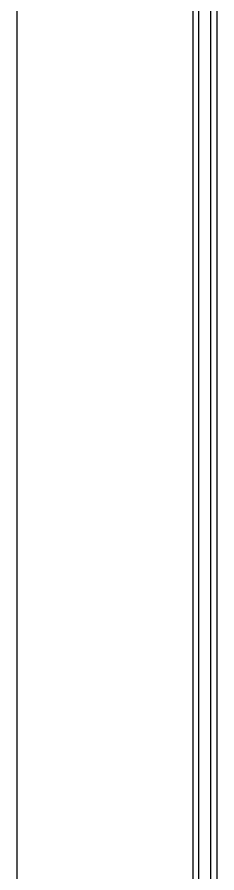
# Model space of a CAD drawing. Extents: x 1980812 to 2578970, y -669191 to 284498.
# Drawn here: x 2567198 to 2567398, y -263254 to -262400 of the extents above; entities that cross this region are included whole.
import ezdxf

# ---------------------------------------------------------------- set-up
doc = ezdxf.new("R2010")
doc.units = 0
doc.header["$LTSCALE"] = 1000
doc.header["$MEASUREMENT"] = 0
for name, color, linetype in [('A-SECT-MCUT-FINE', 137, 'Continuous'), ('WINDOW', 2, 'Continuous'), ('空线', 3, 'Continuous')]:
    doc.layers.add(name, color=color, linetype=linetype)

# ---------------------------------------------------------------- blocks, each defined once
blk = doc.blocks.new('19层')
at = {"layer": 'A-SECT-MCUT-FINE'}
for p, q in [((669.99, -2641.7, 0), (669.99, -980, 0)), ((669.98, -3650, 0), (669.99, -2641.7, 0))]:
    blk.add_line(p, q, dxfattribs=at)
at = {"layer": 'WINDOW'}
for p, q in [((469.99, -954.7, 0), (469.99, -2641.7, 0)), ((475.99, -2641.7, 0), (475.99, -953.7, 0)), ((487.99, -2641.7, 0), (487.99, -954.7, 0)), ((493.99, -954.7, 0), (493.99, -2641.7, 0)), ((469.99, -2641.7, 0), (469.99, -2722.5, 0)), ((469.99, -2641.71, 0), (469.99, -2885.3, 0)), ((475.99, -2722.5, 0), (475.99, -2641.7, 0)), ((475.99, -2885.3, 0), (475.99, -2641.71, 0)), ((487.99, -2722.5, 0), (487.99, -2641.7, 0)), ((487.99, -2885.3, 0), (487.99, -2641.71, 0)), ((493.99, -2641.7, 0), (493.99, -2722.5, 0)), ((493.99, -2641.71, 0), (493.99, -2885.3, 0))]:
    blk.add_line(p, q, dxfattribs=at)

msp = doc.modelspace()

# ---------------------------------------------------------------- block references
at = {"layer": '空线', "xscale": -1, "rotation": 359.9999999999997}
msp.add_blockref('19层', (2567868.36, -260490.42, 0), dxfattribs=at)

doc.saveas('drawing.dxf')
